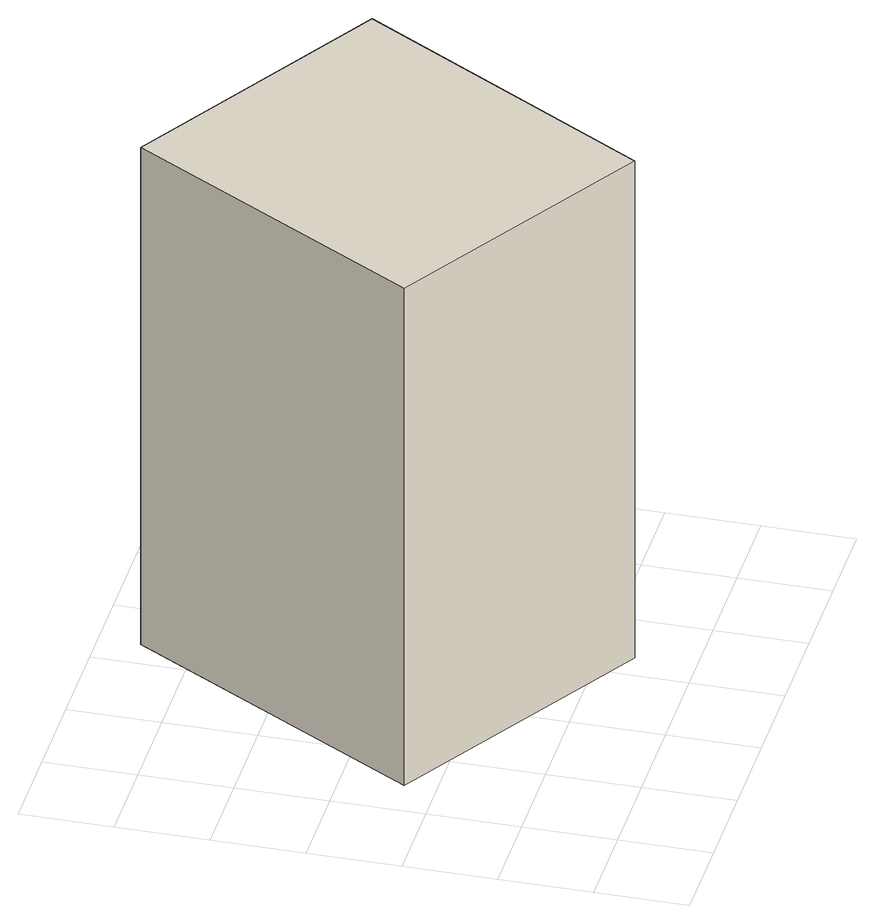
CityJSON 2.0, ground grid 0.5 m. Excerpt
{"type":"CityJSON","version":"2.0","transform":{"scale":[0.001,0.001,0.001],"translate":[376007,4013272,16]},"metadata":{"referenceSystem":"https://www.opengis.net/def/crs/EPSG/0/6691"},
"CityObjects":{
"building1":{"type":"Building","attributes":{"枝番":1,"利根川水系渡良瀬川洪水浸水想定区域（計画規模）.規模":"L1","利根川水系渡良瀬川洪水浸水想定区域（計画規模）.浸水ランク":"1","利根川水系渡良瀬川洪水浸水想定区域（計画規模）.浸水深":0.31,"利根川水系渡良瀬川洪水浸水想定区域（想定最大規模）.規模":"L2","利根川水系渡良瀬川洪水浸水想定区域（想定最大規模）.浸水ランク":"2","利根川水系渡良瀬川洪水浸水想定区域（想定最大規模）.浸水深":1.72,"利根川水系渡良瀬川洪水浸水想定区域（想定最大規模）.継続時間":153.7,"利根川水系利根川洪水浸水想定区域（計画規模）.規模":"L1","利根川水系利根川洪水浸水想定区域（計画規模）.浸水ランク":"2","利根川水系利根川洪水浸水想定区域（計画規模）.浸水深":2.7,"利根川水系利根川洪水浸水想定区域（想定最大規模）.規模":"L2","利根川水系利根川洪水浸水想定区域（想定最大規模）.浸水ランク":"3","利根川水系利根川洪水浸水想定区域（想定最大規模）.浸水深":4.93,"BuildingDetails.prefecture":"10","BuildingDetails.city":"10207"},"geometry":[{"type":"Solid","lod":"1","boundaries":[[[[0,1,2,3]],[[2,4,5,3]],[[1,6,4,2]],[[0,7,6,1]],[[3,5,7,0]],[[4,6,7,5]]]]}]}
},
"vertices":[
[232,1171,180],[1181,2780,180],[2621,1932,180],[1661,324,180],[2621,1932,3180],[1661,324,3180],[1181,2780,3180],[232,1171,3180]
]}
